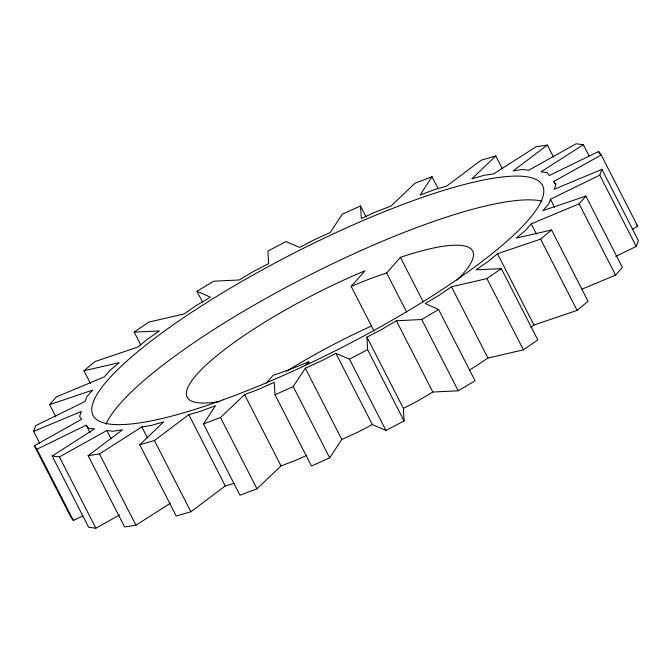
<?xml version="1.0" encoding="UTF-8"?>
<svg xmlns="http://www.w3.org/2000/svg" width="672" height="672" viewBox="0 0 672 672"><rect width="100%" height="100%" fill="white"/><g stroke="black" fill="none" stroke-linecap="round" stroke-linejoin="round"><path stroke-width="1.01" d="M39.757 443.428L33.6 431.39L35.759 425.586L85.075 401.512L86.881 396.673L92.652 390.113L49.636 404.62L55.793 416.657M615.77 256.41L636.241 246.414L638.4 240.61L601.927 169.344L599.768 175.148L550.452 199.223L548.646 204.061L542.884 210.622L585.892 196.106L622.364 267.38L615.569 275.117L582.07 289.136M306.852 455.28L295.478 460.429L281.039 465.906L256.981 488.788L239.963 495.247L203.49 423.973L215.435 405.686L201.256 411.062L188.798 414.649L154.426 440.513L139.751 444.746L176.215 516.012L190.898 511.778L225.271 485.923L233.89 483.437M438.194 188.79L432.037 176.753L420.092 195.048L434.272 189.672L446.729 186.077L481.102 160.222L495.785 155.988L502.412 168.949M385.938 430.424L372.355 424.595L357.235 432.474L341.796 439.463L329.692 457.817L311.497 466.049L275.024 394.783L293.219 386.543L305.332 368.197L320.771 361.208L335.882 353.329L349.465 359.159L385.938 430.424L404.074 420.966L403.402 408.4L366.937 337.134L382.326 329.112L396.362 320.746L421.747 319.519L438.589 309.49L475.062 380.755L458.22 390.793L432.827 392.02L418.79 400.378L403.402 408.4M49.636 404.62L56.431 396.883L104.286 376.858L109.956 370.415L119.263 362.653L83.941 370.751L90.577 383.704M266.305 383.074L273.185 375.245L275.218 374.598A119.406 25.032 -27.1 0 0 306.281 362.821L308.641 361.805L309.59 363.67M374.086 331.162L351.204 286.44L364.963 270.782L361.67 272.152A160.339 33.608 -27.1 0 0 207.362 363.854A160.339 33.608 -27.1 0 0 219.988 401.436M305.197 365.719L308.641 361.805M351.204 286.44L353.564 285.424A119.406 25.032 -27.1 0 1 384.628 273.647L386.66 273L400.42 257.334L403.376 256.334A160.339 33.608 -27.1 0 1 456.935 280.182M585.892 196.106L579.096 203.851L531.241 223.868L525.58 230.32L516.264 238.081L551.586 229.984L588.059 301.249L577.088 310.397L533.954 325.004L530.905 327.541M139.751 444.746L163.674 421.89L151.435 425.418L141.817 426.88L99.473 453.953L88.133 455.675L124.606 526.94L135.946 525.218L170.352 503.219M495.785 155.988L471.862 178.836L484.092 175.316L493.71 173.855L536.054 146.782L547.394 145.06L553.552 157.088M203.49 423.973L220.508 417.522L244.574 394.632L259.014 389.164L274.176 382.301L275.024 394.783M83.941 370.751L94.912 361.603L138.046 346.996L147.193 339.377L159.407 330.952L134.182 332.077L140.818 345.03M551.586 229.984L540.616 239.131L497.482 253.739L488.342 261.358L476.129 269.783L501.346 268.657L537.818 339.923L523.421 349.852L487.948 358.05L469.694 370.045M88.133 455.675L122.405 429.82L112.955 431.256L106.831 430.483L59.396 456.926L52.172 456.019L88.645 527.285L95.869 528.192L119.582 514.97M547.394 145.06L513.122 170.906L522.572 169.478L528.704 170.251L576.131 143.808L583.355 144.715L589.042 155.82M134.182 332.077L148.579 322.148L184.052 313.95L196.048 305.676L210.336 297.167L196.938 291.245L213.78 281.207L239.173 279.98L253.21 271.622L268.598 263.6L267.926 251.034L286.062 241.576L299.645 247.405L314.765 239.526L330.204 232.537L342.308 214.183L360.503 205.951L366.19 217.056M501.346 268.657L486.948 278.586L451.475 286.776L439.48 295.05L425.191 303.568L438.589 309.49M52.172 456.019L94.458 428.929L88.435 428.173L86.209 425.225L36.926 449.232L34.306 445.754L81.724 419.269L79.54 416.371L81.379 411.449L33.6 431.39M583.355 144.715L541.069 171.805L547.092 172.561L549.318 175.51L598.601 151.502L601.222 154.972L637.694 226.246L632.218 229.303M555.702 185.161L553.804 181.457L601.222 154.972M349.465 359.159L367.609 349.7L366.937 337.134M34.306 445.754L70.778 517.028L73.399 520.498L82.698 515.97M601.927 169.344L554.156 189.286L555.988 184.355L553.804 181.457M432.037 176.753L415.019 183.212L390.961 206.094L376.522 211.571L361.351 218.434L360.503 205.951M636.115 224.154L637.694 226.246M598.601 151.502L600.02 154.274M599.768 175.148L636.241 246.414M579.096 203.851L615.569 275.117M550.452 199.223L554.711 207.547M540.616 239.131L577.088 310.397M531.241 223.868L536.449 234.049M497.482 253.739L533.954 325.004M486.948 278.586L523.421 349.852M451.475 286.776L487.948 358.05M400.42 257.334L423.301 302.056M421.747 319.519L458.22 390.793M386.66 273L406.686 312.127M396.362 320.746L432.827 392.02M367.609 349.7L404.074 420.966M335.882 353.329L372.355 424.595M305.332 368.197L341.796 439.463M293.219 386.543L329.692 457.817M196.938 291.245L202.625 302.35M244.574 394.632L281.039 465.906M220.508 417.522L256.981 488.788M188.798 414.649L225.271 485.923M154.426 440.513L190.898 511.778M141.817 426.88L147.504 437.984M106.831 430.483L111.09 438.816M86.209 425.225L89.998 432.625M99.473 453.953L135.946 525.218M59.396 456.926L95.869 528.192M36.926 449.232L73.399 520.498M286.625 371.221A160.339 33.608 -27.1 0 1 371.179 326.164M106.058 424.242A252.454 52.92 -27.1 0 1 305.718 277.066A252.454 52.92 -27.1 0 1 542.01 201.104M223.037 399.848A252.454 52.92 -27.1 0 0 542.85 186.119A252.454 52.92 -27.1 0 0 187.404 315.134A252.454 52.92 -27.1 0 0 223.037 399.848"/></g></svg>
